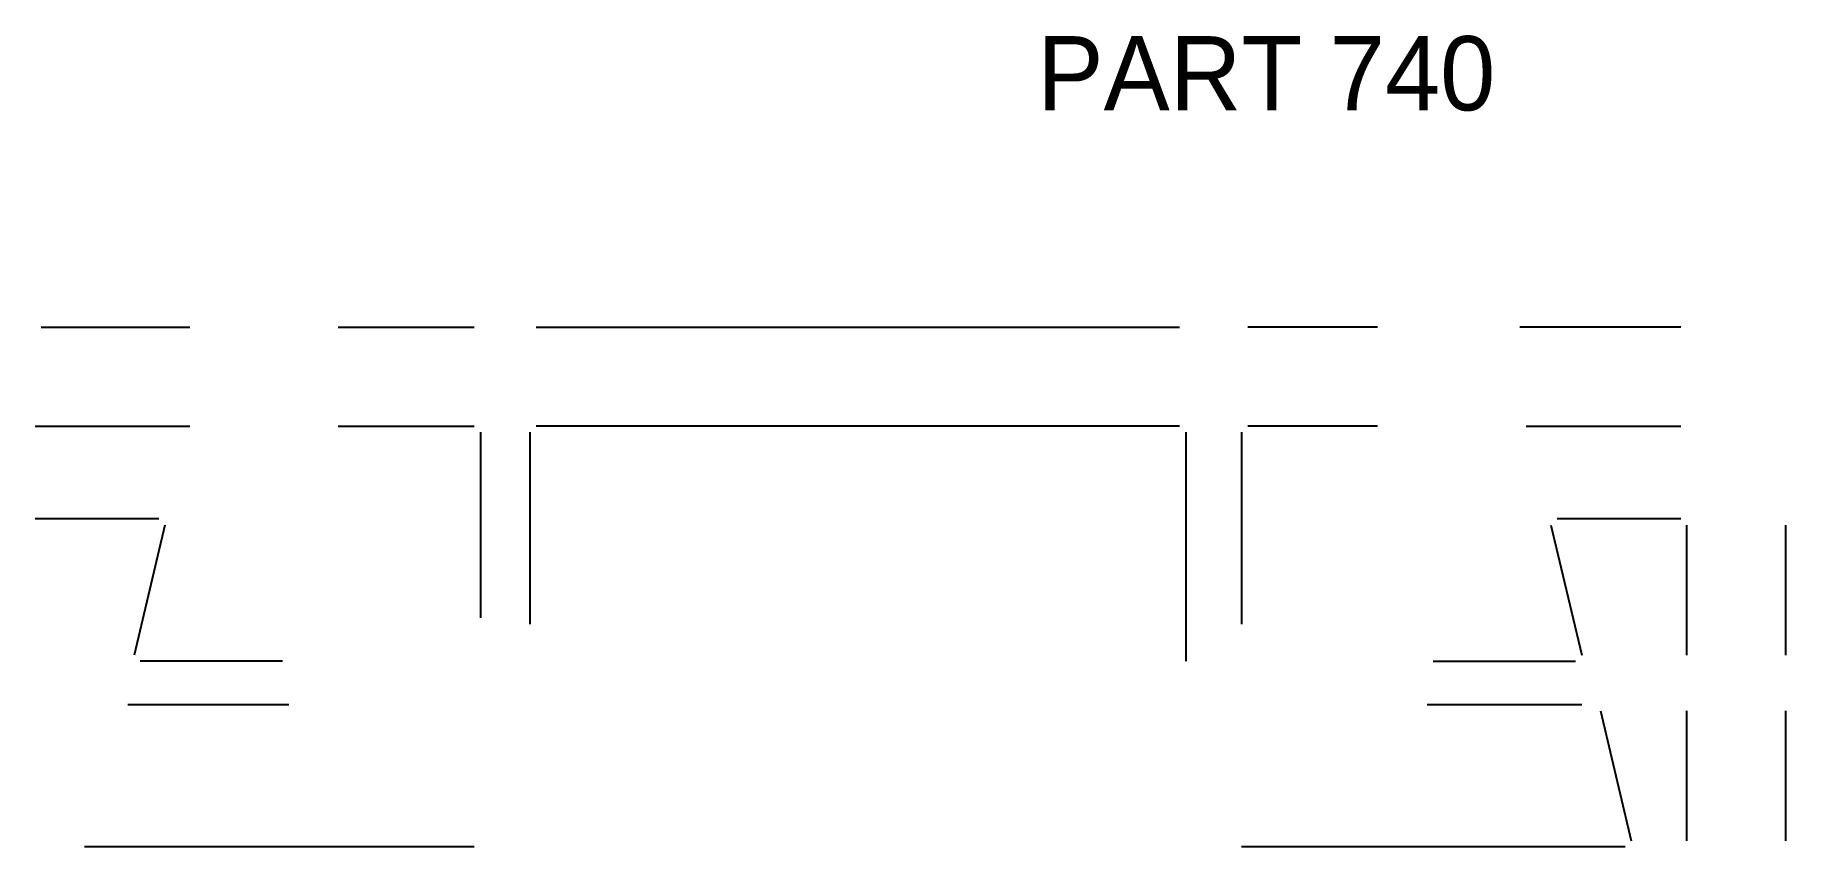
# Model space of a CAD drawing. Header units: millimetres. Extents: x 708 to 991, y 1108 to 1239.
import ezdxf

# ---------------------------------------------------------------- set-up
doc = ezdxf.new("R2010")
doc.units = ezdxf.units.MM
doc.layers.add('ANNOTATIONS', color=3, linetype='Continuous')
doc.layers.add('GEOMETRY', color=7, linetype='Continuous')

msp = doc.modelspace()

# ---------------------------------------------------------------- linework, layer by layer
at = {"layer": 'GEOMETRY'}
for points in [[(709, 1192), (733, 1192)], [(757, 1192), (779, 1192)], [(789, 1192), (893, 1192)], [(925, 1192), (904, 1192)], [(974, 1192), (948, 1192)], [(708, 1176), (733, 1176)], [(757, 1176), (779, 1176)], [(780, 1175), (780, 1145)], [(788, 1175), (788, 1144)], [(893, 1176), (789, 1176)], [(894, 1175), (894, 1138)], [(903, 1175), (903, 1144)], [(925, 1176), (904, 1176)], [(949, 1176), (974, 1176)], [(728, 1161), (708, 1161)], [(974, 1161), (954, 1161)], [(729, 1160), (724, 1139)], [(953, 1160), (958, 1139)], [(975, 1139), (975, 1160)], [(991, 1139), (991, 1160)], [(748, 1138), (725, 1138)], [(934, 1138), (957, 1138)], [(723, 1131), (749, 1131)], [(933, 1131), (958, 1131)], [(961, 1130), (966, 1109)], [(975, 1109), (975, 1130)], [(991, 1109), (991, 1130)], [(779, 1108), (716, 1108)], [(965, 1108), (903, 1108)]]:
    msp.add_lwpolyline(points, dxfattribs=at)

# ---------------------------------------------------------------- texts
at = {"layer": 'ANNOTATIONS'}
msp.add_text('PART 740', height=12, dxfattribs=at).set_placement((870, 1227))

doc.saveas('drawing.dxf')
